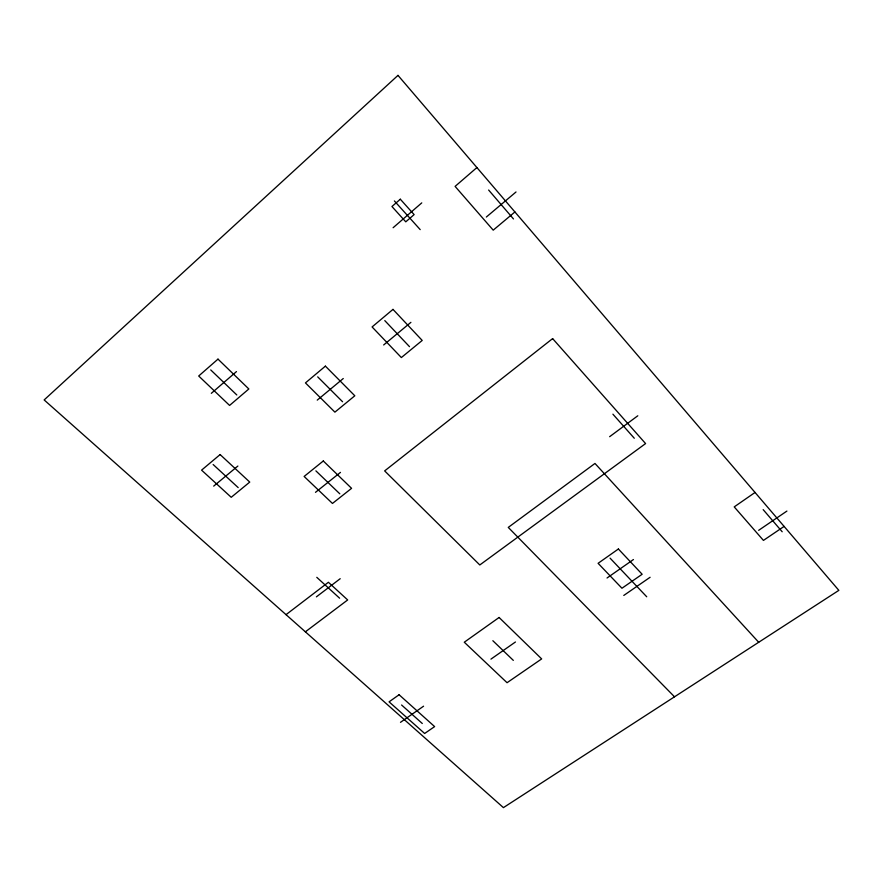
<?xml version="1.0" encoding="UTF-8"?>
<svg xmlns="http://www.w3.org/2000/svg" width="883" height="883" viewBox="0 0 883 883"><rect width="100%" height="100%" fill="white"/><g stroke="black" fill="none" stroke-linecap="round" stroke-linejoin="round"><path stroke-width="1.32" d="M393.112 227.726L421.765 202.88M211.324 393.332L236.467 371.588M476.908 167.56L455.098 186.39L493.211 230.154L514.921 211.964M486.356 217.019L516.014 191.975M213.697 486.125L237.869 466.047M317.251 400.12L343.266 378.52M383.664 344.966L410.893 322.35M315.485 492.339L340.463 472.394M286.037 614.656L328.399 582.272L347.67 599.954L305.375 631.82M316.39 596.853L340.209 578.696M609.645 436.688L637.791 415.783M400.496 722.327L423.575 706.201M490.937 659.126L515.44 641.996M607.04 577.99L633.442 559.535M755.042 492.46L734.226 506.886L763.431 540.407L784.104 526.411M623.773 595.44L650.098 577.283M758.652 530.33L786.908 511.08M401.588 705.009L422.295 723.497M316.787 577.327L339.602 598.199M213.145 464.524L238.189 487.615M210.728 369.922L236.81 394.966M315.893 470.871L339.812 493.829M492.846 640.716L513.332 660.385M317.703 376.853L342.571 401.743M674.513 696.808L508.266 527.405L594.976 463.454L758.707 642.272M384.789 320.606L409.502 346.666M610.076 558.144L646.72 596.776M394.392 200.938L420.198 229.613M612.912 414.182L634.292 438.255M488.63 190.022L513.465 218.929M763.166 509.623L782.183 531.754M397.99 75.375L44.15 399.933L503.42 807.625L838.85 590.363L397.99 75.375M400.319 199.205L391.953 206.523L405.772 221.832L414.127 214.602L400.319 199.205M217.991 359.127L198.697 376.003L229.58 405.429L248.84 388.973L217.991 359.127M220.121 454.568L201.578 470.142L231.225 497.295L249.746 482.085L220.121 454.568M325.408 366.136L305.452 382.902L334.9 412.14L354.811 395.783L325.408 366.136M392.99 309.381L372.085 326.942L401.357 357.56L422.206 340.441L392.99 309.381M323.299 460.981L304.127 476.456L332.461 503.442L351.577 488.332L323.299 460.981M552.626 338.597L384.657 470.893L479.8 564.965L645.583 443.575L552.626 338.597M499.094 617.482L464.281 642.217L507.052 682.714L541.665 658.906L499.094 617.482M399.094 694.744L389.072 701.842L424.646 733.475L434.624 726.599L399.094 694.744M618.387 549.005L598.1 563.31L621.952 588.244L642.151 574.259L618.387 549.005"/></g></svg>
